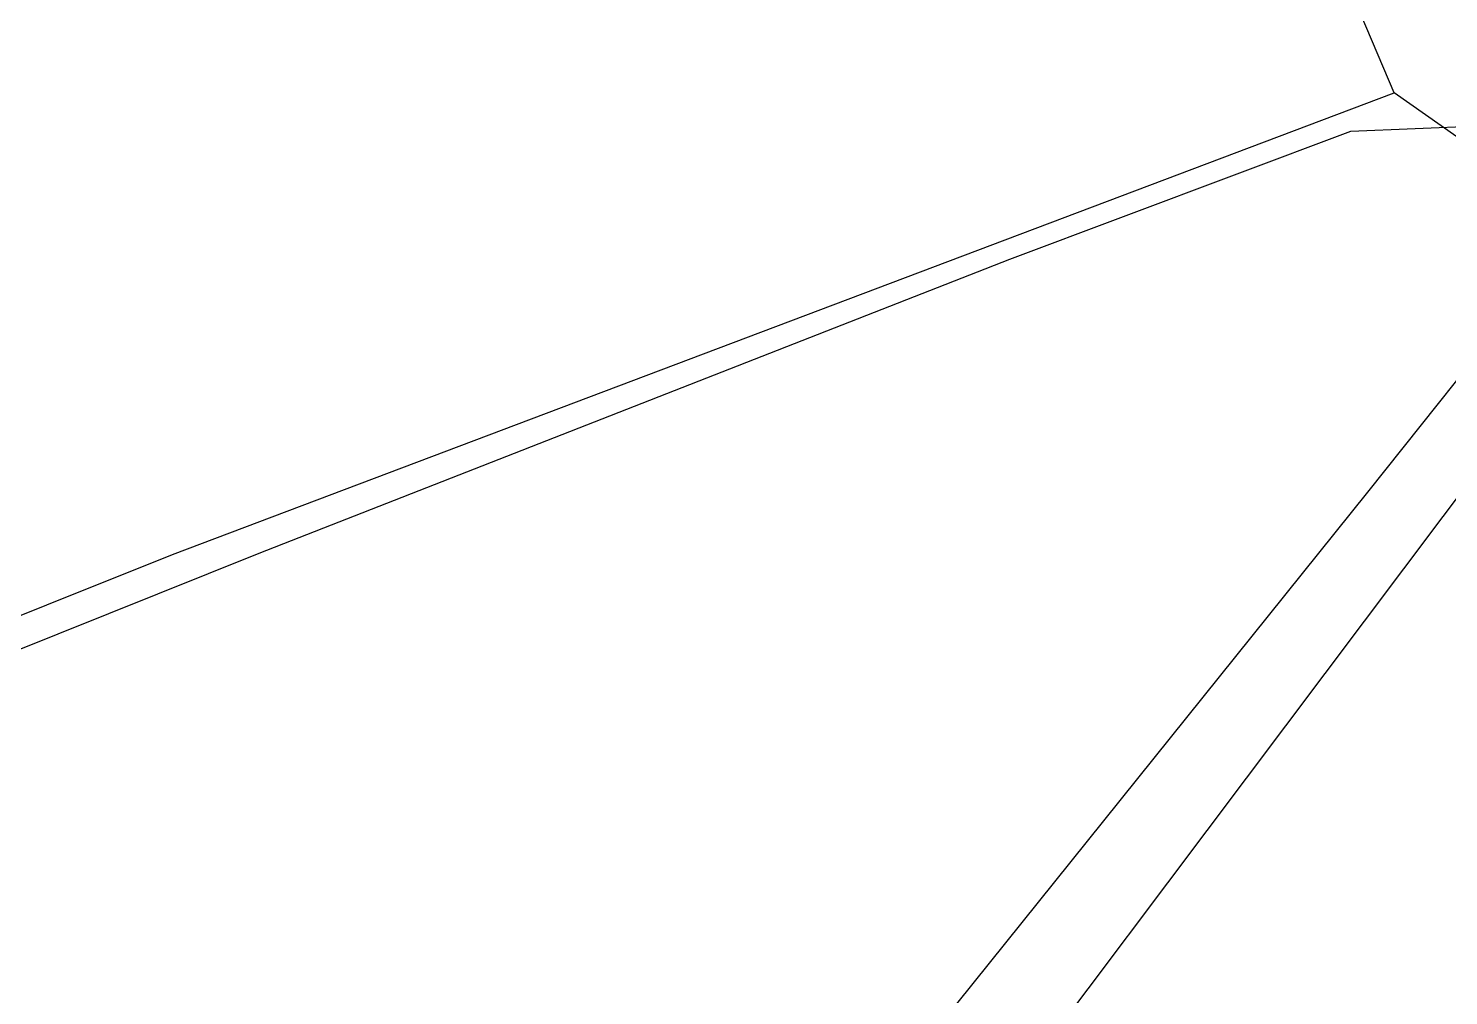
# Model space of a CAD drawing. Header units: inches. Extents: x 653559 to 669309, y 7245317 to 7256454.
# Drawn here: x 662988.9 to 663152.1, y 7250804.1 to 7250915.2 of the extents above; entities that cross this region are included whole.
import ezdxf

# ---------------------------------------------------------------- set-up
doc = ezdxf.new("R2010")
doc.units = ezdxf.units.IN
doc.header["$MEASUREMENT"] = 0
for name, color, linetype in [('Agricola', 3, 'Continuous'), ('Caminos', 1, 'Continuous'), ('Reserva', 92, 'Continuous')]:
    doc.layers.add(name, color=color, linetype=linetype)

msp = doc.modelspace()

# ---------------------------------------------------------------- linework, layer by layer
at = {"layer": 'Agricola', "transparency": 33554613}
for points in [[(663145.84, 7250907.81, 0), (662930.74, 7251413.96, 0), (662703.81, 7251944.1, 0), (662696.27, 7251983.78, 0), (662026.74, 7251802.41, 0), (662091.43, 7251612.31, 0), (662179.94, 7251375.77, 0), (662219.49, 7251271.26, 0), (662263.94, 7251065.41, 0), (662262.62, 7251027.05, 0), (662272, 7250977.29, 0)], [(662399.41, 7250616.15, 0), (662399.17, 7250604.59, 0), (662364.63, 7250591.04, 0), (662410.6, 7250441.55, 0), (662554.47, 7250031.44, 0), (662562.41, 7250025.16, 0), (662574.64, 7250028.46, 0), (662584.23, 7250040.37, 0), (662629.21, 7250101.56, 0), (662726.45, 7250266.59, 0), (662769.77, 7250344.97, 0), (662790.61, 7250404.5, 0), (662818.39, 7250444.19, 0), (662972.51, 7250649.91, 0), (663142.84, 7250861.9, 0), (663161.01, 7250884.74, 0), (663167.84, 7250892.36, 0), (663145.84, 7250907.81, 0)], [(662399.41, 7250616.15, 0), (662731.46, 7250745, 0), (663005.46, 7250854.75, 0), (663145.84, 7250907.81, 0)]]:
    msp.add_polyline3d(points, dxfattribs=at)
at = {"layer": 'Caminos', "transparency": 33554613}
msp.add_lwpolyline([(662767.31, 7250754.96), (662928.65, 7250820.1), (663015.44, 7250854.91), (663101.69, 7250888.68), (663140.85, 7250903.39), (663155.67, 7250904.02), (663168.93, 7250901.08), (663183.85, 7250903.15), (663198.61, 7250910.77), (663221.31, 7250924.58), (663238.94, 7250937.6), (663247.47, 7250946.28), (663226.94, 7251007.87), (663196.89, 7251086.19), (663166.91, 7251150.07), (663118.23, 7251241.51), (663099.39, 7251291.25), (663086.48, 7251318.35), (663066.58, 7251354.96), (663053.25, 7251384.81), (663032.08, 7251443.23), (663003.93, 7251536.15)], dxfattribs=at)
at = {"layer": 'Reserva', "transparency": 33554613}
msp.add_lwpolyline([(662854.65, 7250480.52), (663074.52, 7250756.75), (663155.98, 7250865.12), (663169.95, 7250879.09), (663198.11, 7250899.2), (663224.14, 7250916.77), (663260.97, 7250942.59), (663308.6, 7250981.33), (663341.62, 7251000.38), (663375.27, 7251027.47), (663423.95, 7251076.79), (663452.11, 7251111.5), (663482.59, 7251160.19), (663516.03, 7251205.69), (663545.66, 7251250.15), (663563.44, 7251281.47), (663590.11, 7251319.78), (663613.61, 7251358.94), (663650.86, 7251409.11), (663709.7, 7251491.66), (663741.46, 7251539.92)], dxfattribs=at)

doc.saveas('drawing.dxf')
